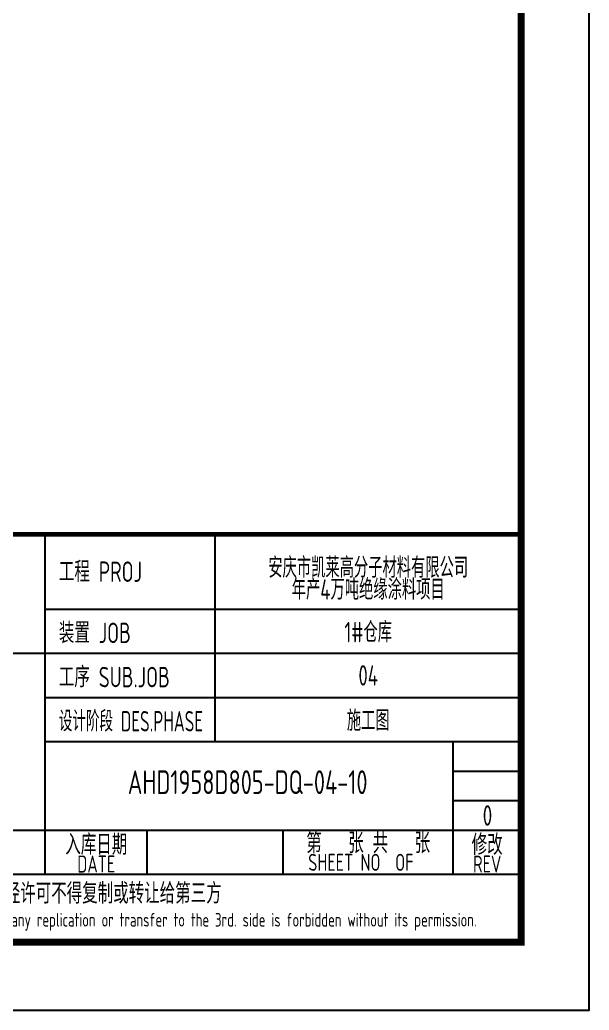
# Model space of a CAD drawing. Extents: x 4532298 to 10139194, y -639876 to -207028.
# Drawn here: x 5206926 to 5215300, y -350159 to -335591 of the extents above; entities that cross this region are included whole.
import ezdxf
from ezdxf.enums import TextEntityAlignment as Align

# ---------------------------------------------------------------- set-up
doc = ezdxf.new("R2010")
doc.units = 0
doc.header["$LTSCALE"] = 1000
doc.header["$MEASUREMENT"] = 0
doc.layers.get('0').update_dxf_attribs({"linetype": 'CONTINUOUS'})
doc.layers.add('AXIS', color=3, linetype='CONTINUOUS')
doc.layers.add('PUB_TITLE', color=4, linetype='CONTINUOUS')
doc.styles.add('AHD', font='sceie.shx', dxfattribs={"width": 0.7, "bigfont": 'sceic.shx'})
doc.styles.add('sceie', font='sceie.shx', dxfattribs={"width": 0.7, "bigfont": 'sceic.shx'})
doc.styles.add('TSSD_Rein', font='Tssdeng.shx', dxfattribs={"width": 0.7, "bigfont": 'hztxt.shx'})

msp = doc.modelspace()

# ---------------------------------------------------------------- linework, layer by layer
for p, q in [((5207300.3, -348158.8), (5207300.3, -343158.8)), ((5209800.3, -346208.8), (5209800.3, -343158.8)), ((5214300.3, -349158.8), (5214300.3, -343158.8)), ((5207300.3, -344258.8), (5214300.3, -344258.8)), ((5196300.3, -344908.8), (5214300.3, -344908.8)), ((5207300.3, -345558.8), (5214300.3, -345558.8)), ((5207300.3, -346208.8), (5214300.3, -346208.8)), ((5213300.3, -348158.8), (5213300.3, -346208.8)), ((5213300.3, -346642.2), (5214300.3, -346642.2)), ((5213300.3, -347075.5), (5214300.3, -347075.5)), ((5196300.3, -347508.8), (5214300.3, -347508.8)), ((5208800.3, -348158.8), (5208800.3, -347508.8)), ((5210800.3, -348158.8), (5210800.3, -347508.8)), ((5196300.3, -348158.8), (5214300.3, -348158.8)), ((5196300.3, -349158.8), (5214300.3, -349158.8))]:
    msp.add_line(p, q)
msp.add_lwpolyline([(5214300.3, -343158.8, 70, 70, 0), (5196300.3, -343158.8, 70, 70, 0), (5196300.3, -349158.8, 0, 0, 0)], format="xyseb")
at = {"layer": 'PUB_TITLE', "color": 4}
msp.add_lwpolyline([(5131200.3, -350158.8), (5215300.3, -350158.8), (5215300.3, -290758.8), (5131200.3, -290758.8)], close=True, dxfattribs=at)
at = {"layer": 'PUB_TITLE', "color": 4, "const_width": 100}
msp.add_lwpolyline([(5133700.3, -349158.8), (5214300.3, -349158.8), (5214300.3, -291758.8), (5133700.3, -291758.8)], close=True, dxfattribs=at)

# ---------------------------------------------------------------- texts
at = {"style": 'AHD'}
for s, width, p in [('工程 PROJ', 0.8, (5207500.3, -343858.8)), ('工程 PROJ', 0.8, (5207500.3, -343858.8)), ('装置 JOB', 0.8, (5207500.3, -344758.8)), ('装置 JOB', 0.8, (5207500.3, -344758.8)), ('工序 SUB.JOB', 0.8, (5207500.3, -345408.8)), ('工序 SUB.JOB', 0.8, (5207500.3, -345408.8)), ('设计阶段 DES.PHASE', 0.7, (5207500.3, -346058.8)), ('设计阶段 DES.PHASE', 0.7, (5207500.3, -346058.8))]:
    msp.add_text(s, height=300, dxfattribs=dict(at, width=width)).set_placement(p)
at = {"style": 'AHD', "width": 0.8}
for s, height, p in [('入库日期', 300, (5208050.3, -347708.8)), ('入库日期', 300, (5208050.3, -347708.8)), ('第   张 共   张', 300, (5212050.3, -347683.8)), ('修改', 300, (5213800.3, -347708.8)), ('修改', 300, (5213800.3, -347708.8)), ('SHEET NO  OF  ', 250, (5212050.3, -347983.8)), ('SHEET NO  OF  ', 250, (5212050.3, -347983.8)), ('DATE', 250, (5208050.3, -348008.8)), ('DATE', 250, (5208050.3, -348008.8)), ('REV', 250, (5213800.3, -348008.8)), ('REV', 250, (5213800.3, -348008.8)), ('本文件专有权属安徽华东化工医药工程有限责任公司所有,未经许可不得复制或转让给第三方', 300, (5205300.3, -348458.8)), ('本文件专有权属安徽华东化工医药工程有限责任公司所有,未经许可不得复制或转让给第三方', 300, (5205300.3, -348458.8)), ('The proprietary right of this document belongs to Anhui Huadong Chemical And Medical Engineering  Co.,Ltd.  and any replication or transfer to the 3rd. side is forbidden without its permission. ', 200, (5205300.3, -348858.8))]:
    msp.add_text(s, height=height, dxfattribs=at).set_placement(p, align=Align.MIDDLE)
at = {"width": 0.8}
for tag, text, height, style, p in [('AHD1958D805-DQ-04-10', '200320-02-040', 350, 'sceie', (5210276.9, -346805.1)), ('0', '0', 300, 'AHD', (5213804.4, -347295)), ('0', '0', 300, 'AHD', (5213804.4, -347295))]:
    msp.add_attdef(tag, text=text, height=height, dxfattribs=dict(at, style=style)).set_placement(p, align=Align.MIDDLE)
at = {"layer": 'AXIS', "style": 'TSSD_Rein', "width": 0.7}
for s, p in [('安庆市凯莱高分子材料有限公司', (5212050.3, -343631.3)), ('年产4万吨绝缘涂料项目', (5212050.3, -343954.3)), ('1#仓库', (5212050.3, -344583.8)), ('04', (5212050.3, -345233.8)), ('施工图', (5212050.3, -345883.8))]:
    msp.add_text(s, height=300, dxfattribs=at).set_placement(p, align=Align.MIDDLE)

doc.saveas('drawing.dxf')
